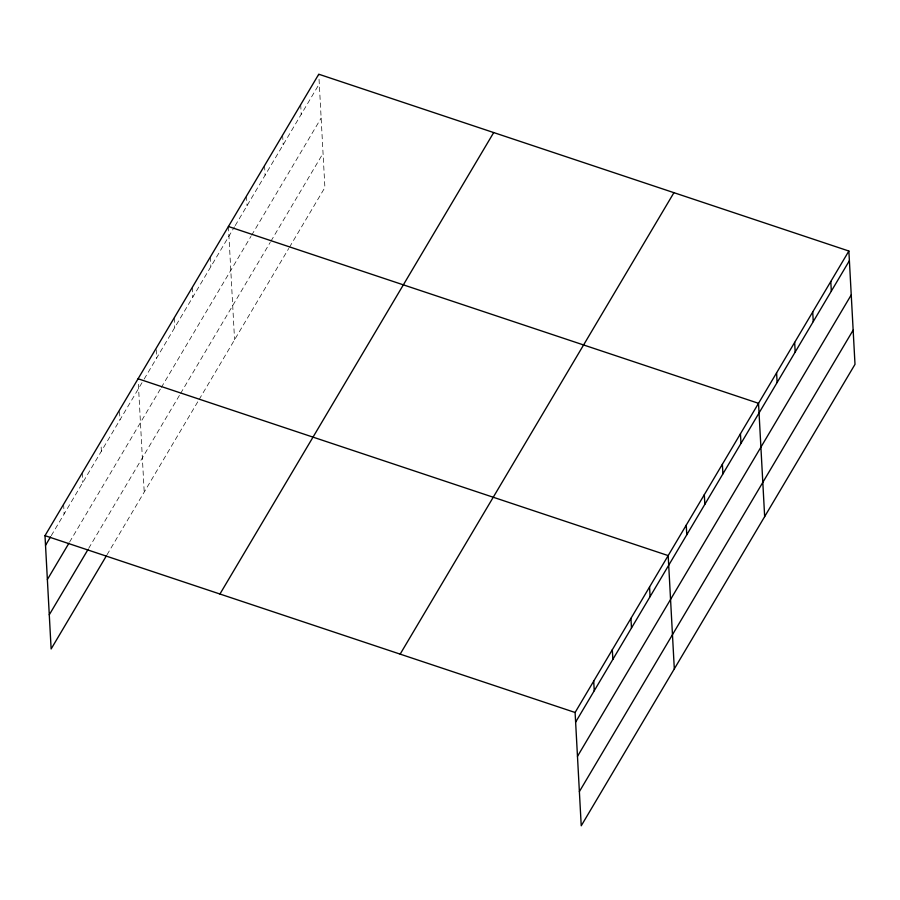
<?xml version="1.0" encoding="UTF-8"?>
<svg xmlns="http://www.w3.org/2000/svg" width="900" height="900" viewBox="0 0 900 900"><rect width="100%" height="100%" fill="white"/><g stroke="black" fill="none" stroke-linecap="round" stroke-linejoin="round"><path stroke-width="0.67" stroke-dasharray="4.5 3.38" d="M51.255 535.669L143.471 380.239M144.169 379.069L234.506 226.789M235.204 225.619L319.286 83.88M69.57 542.115L160.605 388.665M161.303 387.495L250.954 236.385M251.651 235.215L321.142 118.08M88.661 548.392L179.888 394.616M180.585 393.446L270.236 242.347M270.934 241.178L323.055 153.315M106.987 554.827L198.428 400.702M199.114 399.532L288.765 248.434M289.463 247.264L324.9 187.526L318.769 74.216M300.701 104.67L301.219 114.334M282.634 135.135L283.151 144.799M264.566 165.589L265.084 175.252M246.487 196.042L247.016 205.706M228.42 226.496L234.562 339.795M210.352 256.95L210.881 266.614M192.285 287.404L192.814 297.067M174.218 317.858L174.746 327.521M156.229 349.695L156.667 357.986M138.375 384.3L144.214 492.075M119.543 411.536L119.992 419.816M101.149 447.053L101.374 451.192M82.237 472.905L82.755 482.569M63.619 504.281L64.136 513.945"/><path stroke-width="1.35" d="M106.267 556.043L51.131 648.967L45 535.669L318.769 74.216L848.869 251.032L855 364.331L581.231 825.784L575.1 712.485L848.869 251.032M45.529 545.332L50.535 536.884M47.374 579.533L68.861 543.319M49.286 614.768L87.953 549.596M219.938 594.011L493.695 132.57M400.162 654.131L673.931 192.69M575.618 722.137L849.386 260.696M577.474 756.349L851.242 294.896M579.386 791.584L853.144 330.131M228.42 226.496L758.52 403.312L764.663 516.611M138.082 378.776L668.183 555.592L674.314 668.891M45 535.669L575.1 712.485M830.79 281.486L831.319 291.15M812.722 311.951L813.251 321.604M794.655 342.405L795.184 352.069M776.587 372.859L777.116 382.522M740.452 433.766L740.981 443.43M722.385 464.22L722.903 473.884M704.317 494.674L704.835 504.338M686.25 525.127L686.768 534.791M649.564 586.969L650.081 596.633M630.945 618.345L631.474 628.009M612.326 649.721L612.855 659.385M593.719 681.097L594.236 690.761"/></g></svg>
